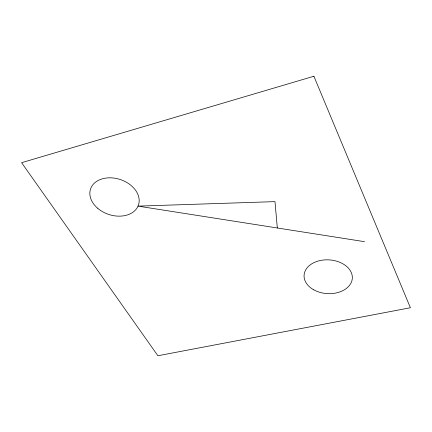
<?xml version="1.0" encoding="UTF-8"?>
<svg xmlns="http://www.w3.org/2000/svg" width="432" height="432" viewBox="0 0 432 432"><rect width="100%" height="100%" fill="white"/><g stroke="black" fill="none" stroke-linecap="round" stroke-linejoin="round"><path stroke-width="0.65" d="M364.554 241.672L138.029 206.129L274.984 201.631L277.328 227.988M313.897 76.248L21.6 162.691L157.896 355.752L410.4 307.746L313.897 76.248M313.81 289.861A24.17 16.897 3.6 0 0 352.183 279.445A24.17 16.897 3.6 0 0 318.6 260.917A24.17 16.897 3.6 0 0 313.81 289.861M97.519 208.143A25.267 18.387 18.3 0 0 138.505 204.908A25.267 18.387 18.3 0 0 107.514 177.903A25.267 18.387 18.3 0 0 97.519 208.143"/></g></svg>
